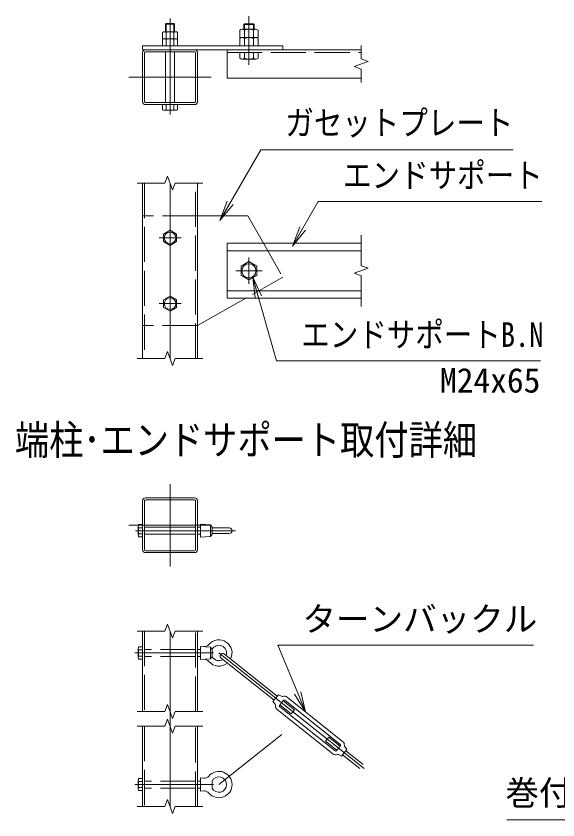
# Model space of a CAD drawing. Units: millimetres at full size; details may follow other scales. Extents: x -14699 to 14701, y -10394 to 10396.
# Drawn here: x 6018 to 9728, y -4527 to 971 of the extents above; entities that cross this region are included whole.
import ezdxf
from ezdxf.enums import TextEntityAlignment as Align

# ---------------------------------------------------------------- set-up
doc = ezdxf.new("R2010")
doc.units = ezdxf.units.MM
doc.header["$LTSCALE"] = 40
doc.linetypes.add('DASHED', pattern=[7.5, 6, -1.5])
doc.linetypes.add('USER1', pattern=[50.8, 31.75, -6.35, 6.35, -6.35])
for name, color, linetype, lineweight in [('0-0_D-STR3', 3, 'Continuous', 13), ('0-1_D-STR1', 1, 'Continuous', 18), ('0-2_D-BMK', 2, 'USER1', 13), ('0-6_D-STR-DIM', 7, 'Continuous', 13), ('0-7_0', 7, 'Continuous', 18), ('0-9_D-STR-TXT', 7, 'Continuous', 13), ('0-A_D-TTL-TXT', 7, 'Continuous', 13)]:
    doc.layers.add(name, color=color, linetype=linetype, lineweight=lineweight)
doc.styles.add('ＭＳ ゴシック', font='')
doc.styles.get('ＭＳ ゴシック').set_extended_font_data('MS Gothic')

# ---------------------------------------------------------------- blocks, each defined once
blk = doc.blocks.new('_Open')
at = {"layer": '0-7_0'}
blk.add_line((-40, 6.67), (0, 0), dxfattribs=at)
blk.add_lwpolyline([(-40, -6.67), (0, 0), (-40, 0)], dxfattribs=at)

msp = doc.modelspace()

# ---------------------------------------------------------------- linework, layer by layer
at = {"layer": '0-0_D-STR3'}
for p, q in [((7042.54, 916.05), (7046.6, 920.11)), ((7042.54, 863.11), (7042.54, 916.05)), ((7042.54, 916.05), (7102.54, 916.05)), ((7046.6, 920.11), (7098.48, 920.11)), ((7046.6, 863.11), (7046.6, 920.11)), ((7098.48, 863.11), (7098.48, 920.11)), ((7102.54, 916.05), (7098.48, 920.11)), ((7102.54, 863.11), (7102.54, 916.05)), ((7565.46, 881.11), (7661.99, 881.11)), ((7576.54, 912.23), (7581.41, 917.11)), ((7576.54, 881.11), (7576.54, 912.23)), ((7576.54, 912.23), (7648.54, 912.23)), ((7581.41, 917.11), (7643.67, 917.11)), ((7581.41, 881.11), (7581.41, 917.11)), ((7643.67, 881.11), (7643.67, 917.11)), ((7643.67, 917.11), (7648.54, 912.23)), ((7648.54, 881.11), (7648.54, 912.23)), ((7020.64, 815.11), (7020.64, 858.91)), ((7032.85, 863.11), (7111.48, 863.11)), ((7046.59, 815.11), (7046.59, 858.91)), ((7098.49, 815.11), (7098.49, 858.91)), ((7124.44, 858.91), (7124.44, 815.11)), ((7550.14, 824.11), (7550.14, 875.11)), ((7581.34, 824.11), (7581.34, 875.11)), ((7643.74, 824.11), (7643.74, 875.11)), ((7674.94, 875.11), (7674.94, 824.11)), ((7020.64, 815.11), (7124.44, 815.11)), ((7020.64, 767.11), (7020.64, 810.91)), ((7032.85, 815.11), (7111.48, 815.11)), ((7046.59, 767.11), (7046.59, 810.91)), ((7098.49, 767.11), (7098.49, 810.91)), ((7124.44, 810.91), (7124.44, 767.11)), ((7550.14, 824.11), (7674.94, 824.11)), ((7550.14, 767.11), (7550.14, 818.11)), ((7565.46, 824.11), (7661.99, 824.11)), ((7581.34, 767.11), (7581.34, 818.11)), ((7643.74, 767.11), (7643.74, 818.11)), ((7674.94, 818.11), (7674.94, 767.11)), ((6885.04, 767.11), (7845.04, 767.11)), ((6885.04, 767.11), (6885.04, 740.11)), ((6885.04, 740.11), (7845.04, 740.11)), ((7020.64, 767.11), (7124.44, 767.11)), ((7042.54, 378.61), (7042.54, 726.61)), ((7102.54, 378.61), (7102.54, 726.61)), ((7550.14, 767.11), (7674.94, 767.11)), ((7550.14, 722.11), (7674.94, 722.11)), ((7550.14, 683.11), (7550.14, 722.11)), ((7581.34, 683.11), (7581.34, 722.11)), ((7643.74, 683.11), (7643.74, 722.11)), ((7674.94, 683.11), (7674.94, 722.11)), ((7845.04, 767.11), (7845.04, 740.11)), ((7565.46, 677.11), (7661.99, 677.11)), ((7020.64, 365.11), (7124.44, 365.11)), ((7020.64, 330.31), (7020.64, 365.11)), ((7046.59, 330.31), (7046.59, 365.11)), ((7098.49, 330.31), (7098.49, 365.11)), ((7124.44, 330.31), (7124.44, 365.11)), ((7032.85, 326.11), (7111.48, 326.11)), ((7605.04, -395.93), (7260.04, -395.93)), ((7605.04, -395.93), (7712.18, -583.43)), ((7592.43, -958.43), (7260.04, -1145.93)), ((6855.04, -2517.55), (6855.04, -2580.55)), ((6857.44, -2507.62), (6885.04, -2507.62)), ((6885.04, -2528.39), (6857.44, -2528.39)), ((6885.04, -2507.62), (6885.04, -2590.72)), ((6898.54, -2525.17), (7246.54, -2525.17)), ((7260.04, -2525.17), (7281.04, -2525.17)), ((7281.04, -2504.17), (7281.04, -2594.17)), ((7350.04, -2508.67), (7350.04, -2589.67)), ((7360.35, -2525.17), (7360.35, -2573.17)), ((6885.04, -2569.94), (6857.44, -2569.94)), ((6898.54, -2573.17), (7246.54, -2573.17)), ((7260.04, -2573.17), (7281.04, -2573.17)), ((7350.04, -2589.67), (7360.35, -2573.17)), ((7360.35, -2530.42), (7478.29, -2530.42)), ((7360.35, -2567.92), (7478.29, -2567.92)), ((6857.44, -2590.72), (6885.04, -2590.72)), ((7281.04, -2594.17), (7350.04, -2589.67)), ((6855.04, -3353.58), (6855.04, -3416.59)), ((6857.44, -3343.65), (6885.04, -3343.65)), ((6885.04, -3343.65), (6885.04, -3426.75)), ((7281.04, -3340.2), (7281.04, -3430.2)), ((7350.04, -3344.7), (7350.04, -3425.7)), ((6885.04, -3364.43), (6857.44, -3364.43)), ((6885.04, -3405.98), (6857.44, -3405.98)), ((7260.04, -3361.2), (7281.04, -3361.2)), ((7360.35, -3361.2), (7360.35, -3409.2)), ((7445.24, -3392.6), (7806.76, -3680.25)), ((6857.44, -3426.75), (6885.04, -3426.75)), ((7260.04, -3409.2), (7281.04, -3409.2)), ((7281.04, -3430.2), (7350.04, -3425.7)), ((7350.04, -3425.7), (7360.35, -3409.2)), ((7422.83, -3420.77), (7784.34, -3708.42)), ((7776.87, -3717.81), (7814.23, -3670.86)), ((7814.23, -3670.86), (7835.67, -3681.5)), ((7776.87, -3717.81), (7792.06, -3736.3)), ((7821.45, -3743.69), (7849.47, -3708.48)), ((7846.67, -3712), (7924.14, -3773.64)), ((7857.9, -3707.52), (8238.2, -4010.12)), ((7873.78, -3687.57), (8254.08, -3990.17)), ((7806.53, -3772.08), (8186.83, -4074.68)), ((7822.41, -3752.12), (8202.71, -4054.72)), ((8136.48, -3988.6), (8158.89, -3960.43)), ((8136.48, -3988.6), (8213.94, -4050.24)), ((8158.89, -3960.43), (8236.36, -4022.07)), ((8211.14, -4053.76), (8239.16, -4018.55)), ((8276.27, -4053.83), (8394.95, -4148.26)), ((8246.38, -4091.39), (8224.95, -4080.74)), ((8253.85, -4082), (8372.54, -4176.43)), ((6855.04, -4253.58), (6855.04, -4316.59)), ((6857.44, -4243.65), (6885.04, -4243.65)), ((6885.04, -4264.43), (6857.44, -4264.43)), ((6885.04, -4243.65), (6885.04, -4326.75)), ((7260.04, -4261.2), (7281.04, -4261.2)), ((7281.04, -4240.2), (7281.04, -4330.2)), ((7281.04, -4240.2), (7303.68, -4241.68)), ((7360.35, -4261.2), (7360.35, -4309.2)), ((6885.04, -4305.98), (6857.44, -4305.98)), ((6857.44, -4326.75), (6885.04, -4326.75)), ((7260.04, -4309.2), (7281.04, -4309.2)), ((7281.04, -4330.2), (7303.68, -4328.72))]:
    msp.add_line(p, q, dxfattribs=at)
at = {"layer": '0-0_D-STR3', "linetype": 'DASHED'}
for p, q in [((7260.04, -395.93), (6885.04, -395.93)), ((7712.18, -583.43), (7845.04, -815.93)), ((7845.04, -815.93), (7592.43, -958.43)), ((7260.04, -1145.93), (6885.04, -1145.93)), ((7246.54, -3361.2), (6898.54, -3361.2)), ((7246.54, -3409.2), (6898.54, -3409.2)), ((7246.54, -4261.2), (6898.54, -4261.2)), ((7246.54, -4309.2), (6898.54, -4309.2))]:
    msp.add_line(p, q, dxfattribs=at)
at = {"layer": '0-0_D-STR3'}
for points in [[(7117.49, -519.98), (7072.54, -494.03), (7027.59, -519.98), (7027.59, -571.88), (7072.54, -597.83), (7117.49, -571.88)], [(7558.5, -802.13), (7612.54, -833.33), (7666.58, -802.13), (7666.58, -739.73), (7612.54, -708.53), (7558.5, -739.73)], [(7117.49, -969.98), (7072.54, -944.03), (7027.59, -969.98), (7027.59, -1021.88), (7072.54, -1047.83), (7117.49, -1021.88)]]:
    msp.add_lwpolyline(points, close=True, dxfattribs=at)
for points in [[(7281.04, -2504.17), (7350.04, -2508.67), (7360.35, -2525.17)], [(7281.04, -3340.2), (7350.04, -3344.7), (7360.35, -3361.2)], [(7824.25, -3740.17), (7901.72, -3801.81), (7924.14, -3773.64)], [(8246.38, -4091.39), (8283.74, -4044.44), (8268.55, -4025.94)]]:
    msp.add_lwpolyline(points, dxfattribs=at)
for centre, radius in [((7072.54, -545.93), 39.31), ((7612.54, -770.93), 48.27), ((7072.54, -995.93), 39.31)]:
    msp.add_circle(centre, radius, dxfattribs=at)
for centre, radius, start, end in [((7565.74, 857.83), 23.27, 47.91412, 132.08588), ((7612.54, 796.99), 84.12, 68.22895, 111.77105), ((7659.34, 858.41), 22.85, 46.94085, 133.05915), ((7033.61, 841.03), 22.09, 54.01973, 125.98027), ((7072.54, 780.84), 82.27, 71.61284, 108.38716), ((7111.46, 840.96), 22.14, 54.12648, 125.87352), ((7033.61, 793.03), 22.09, 54.01973, 125.98027), ((7072.54, 732.84), 82.27, 71.61284, 108.38716), ((7111.46, 792.96), 22.14, 54.12648, 125.87352), ((7565.74, 800.83), 23.27, 47.91412, 132.08588), ((7612.54, 739.99), 84.12, 68.22895, 111.77105), ((7659.34, 801.41), 22.85, 46.94085, 133.05915), ((7565.74, 700.38), 23.27, 227.91412, 312.08588), ((7612.54, 761.23), 84.12, 248.22895, 291.77105), ((7659.34, 699.8), 22.85, 226.94085, 313.05915), ((7033.61, 348.18), 22.09, 234.01973, 305.98027), ((7072.54, 408.37), 82.27, 251.61284, 288.38716), ((7111.46, 348.25), 22.14, 234.12648, 305.87352), ((6878.68, -2518), 23.64, 153.93467, 206.06533), ((6946.16, -2549.17), 91.12, 166.82041, 193.17959), ((6878.71, -2580.33), 23.67, 153.96929, 206.03071), ((7478.29, -2549.17), 18.75, 270, 90), ((7407.04, -3385.2), 90, 333.02839, 139.66701), ((6878.68, -3354.04), 23.64, 153.93467, 206.06533), ((7306.42, -3299.77), 42, 266.2686, 319.66701), ((7407.04, -3385.2), 52.5, 341.54247, 152.79711), ((6946.16, -3385.2), 91.12, 166.82041, 193.17959), ((6878.71, -3416.36), 23.67, 153.96929, 206.03071), ((7434.04, -3406.68), 18, 51.49143, 231.49143), ((7306.42, -3470.64), 42, 40.33299, 93.7314), ((7407.04, -3385.2), 90, 220.33299, 309.95447), ((7407.04, -3385.2), 52.5, 207.20289, 301.44039), ((7841, -3670.75), 12, 243.59068, 287.61032), ((7854.16, -3712.22), 31.5, 51.49143, 107.61032), ((7782.79, -3743.92), 12, 355.37255, 39.39218), ((7854.16, -3712.22), 6, 51.49143, 141.49143), ((7826.15, -3747.43), 31.5, 175.37255, 231.49143), ((7826.15, -3747.43), 6, 141.49143, 231.49143), ((8234.47, -4014.81), 6, 321.49143, 51.49143), ((8234.47, -4014.81), 31.5, 355.37255, 51.49143), ((8206.45, -4050.03), 6, 231.49143, 321.49143), ((8277.82, -4018.32), 12, 175.37255, 219.39218), ((8206.45, -4050.03), 31.5, 231.49143, 287.61032), ((8219.61, -4091.49), 12, 63.59068, 107.61032), ((7306.42, -4199.77), 42, 266.2686, 319.66701), ((7407.04, -4285.2), 90, 220.33299, 139.66701), ((7407.04, -4285.2), 52.5, 207.20289, 152.79711), ((6878.68, -4254.04), 23.64, 153.93467, 206.06533), ((6946.16, -4285.2), 91.12, 166.82041, 193.17959), ((6878.71, -4316.36), 23.67, 153.96929, 206.03071), ((7306.42, -4370.64), 42, 40.33299, 93.7314)]:
    msp.add_arc(centre, radius, start, end, dxfattribs=at)
at = {"layer": '0-1_D-STR1'}
for p, q in [((6885.04, 720.91), (6885.04, 384.31)), ((6898.54, 720.91), (6898.54, 384.31)), ((7240.84, 740.11), (6904.24, 740.11)), ((7240.84, 726.61), (6904.24, 726.61)), ((7246.54, 384.31), (7246.54, 720.91)), ((7260.04, 384.31), (7260.04, 720.91)), ((7462.54, 740.11), (7462.54, 545.11)), ((7462.54, 740.11), (8381.39, 740.11)), ((7462.54, 545.11), (8381.39, 545.11)), ((6904.24, 378.61), (7240.84, 378.61)), ((6904.24, 365.11), (7240.84, 365.11)), ((6885.04, -170.93), (6885.04, -1370.93)), ((7260.04, -1370.93), (7260.04, -170.93)), ((8381.39, -583.43), (7462.54, -583.43)), ((8381.39, -634.43), (7462.54, -634.43)), ((7462.54, -907.43), (8381.39, -907.43)), ((6885.04, -2343.37), (6885.04, -2679.97)), ((6898.54, -2343.37), (6898.54, -2679.97)), ((7240.84, -2324.17), (6904.24, -2324.17)), ((7240.84, -2337.67), (6904.24, -2337.67)), ((7246.54, -2679.97), (7246.54, -2343.37)), ((7260.04, -2679.97), (7260.04, -2343.37)), ((6904.24, -2685.67), (7240.84, -2685.67)), ((6904.24, -2699.17), (7240.84, -2699.17)), ((6885.04, -3235.2), (6885.04, -3785.2)), ((7260.04, -3785.2), (7260.04, -3235.2)), ((6885.04, -3885.2), (6885.04, -4435.2)), ((7260.04, -4435.2), (7260.04, -3885.2))]:
    msp.add_line(p, q, dxfattribs=at)
at = {"layer": '0-1_D-STR1', "linetype": 'DASHED'}
for p, q in [((7462.54, 722.11), (8381.39, 722.11)), ((6898.54, -170.93), (6898.54, -1370.93)), ((7246.54, -1370.93), (7246.54, -170.93)), ((6898.54, -3235.2), (6898.54, -3785.2)), ((7246.54, -3785.2), (7246.54, -3235.2)), ((6898.54, -3885.2), (6898.54, -4435.2)), ((7246.54, -4435.2), (7246.54, -3885.2))]:
    msp.add_line(p, q, dxfattribs=at)
at = {"layer": '0-1_D-STR1'}
msp.add_lwpolyline([(7462.54, -583.43), (7462.54, -958.43), (8381.39, -958.43)], dxfattribs=at)
for centre, radius, start, end in [((6904.24, 720.91), 19.2, 90, 180), ((6904.24, 720.91), 5.7, 90, 180), ((7240.84, 720.91), 19.2, 0, 90), ((7240.84, 720.91), 5.7, 0, 90), ((6904.24, 384.31), 19.2, 180, 270), ((6904.24, 384.31), 5.7, 180, 270), ((7240.84, 384.31), 19.2, 270, 0), ((7240.84, 384.31), 5.7, 270, 0), ((6904.24, -2343.37), 19.2, 90, 180), ((6904.24, -2343.37), 5.7, 90, 180), ((7240.84, -2343.37), 19.2, 0, 90), ((7240.84, -2343.37), 5.7, 0, 90), ((6904.24, -2679.97), 19.2, 180, 270), ((6904.24, -2679.97), 5.7, 180, 270), ((7240.84, -2679.97), 19.2, 270, 0), ((7240.84, -2679.97), 5.7, 270, 0)]:
    msp.add_arc(centre, radius, start, end, dxfattribs=at)
at = {"layer": '0-2_D-BMK'}
for p, q in [((7072.54, 296.94), (7072.54, 953.43)), ((7612.54, 637.74), (7612.54, 970.74)), ((6791.29, 552.61), (7353.79, 552.61)), ((7072.54, -1370.93), (7072.54, -170.93)), ((7147.54, -545.93), (6997.54, -545.93)), ((7612.54, -680.93), (7612.54, -860.93)), ((7522.54, -770.93), (7702.54, -770.93)), ((7147.54, -995.93), (6997.54, -995.93)), ((7072.54, -2792.92), (7072.54, -2230.42)), ((6791.29, -2511.67), (7353.79, -2511.67)), ((6835.42, -2549.17), (7521.4, -2549.17)), ((7072.54, -4435.2), (7072.54, -3235.2)), ((6830.7, -3385.2), (7369.23, -3385.2)), ((7407.04, -3385.2), (8538.94, -4285.83)), ((7407.04, -4285.2), (7837.42, -3942.75)), ((6830.7, -4285.2), (7369.23, -4285.2))]:
    msp.add_line(p, q, dxfattribs=at)
at = {"layer": '0-6_D-STR-DIM'}
for p, q in [((8381.39, 769.36), (8381.39, 677.23)), ((8428.96, 659.92), (8333.82, 625.29)), ((8381.39, 677.23), (8428.96, 659.92)), ((8333.82, 625.29), (8381.39, 607.97)), ((8381.39, 607.97), (8381.39, 515.86)), ((7055.22, -123.36), (7037.91, -170.93)), ((7089.85, -218.5), (7055.22, -123.36)), ((6847.54, -170.93), (7037.91, -170.93)), ((7107.17, -170.93), (7089.85, -218.5)), ((7107.17, -170.93), (7297.54, -170.93)), ((8381.39, -527.18), (8381.39, -736.3)), ((8428.96, -753.61), (8333.82, -788.24)), ((8381.39, -736.3), (8428.96, -753.61)), ((8333.82, -788.24), (8381.39, -805.56)), ((8381.39, -805.56), (8381.39, -1014.68)), ((6847.54, -1370.93), (7037.91, -1370.93)), ((7055.22, -1323.36), (7037.91, -1370.93)), ((7089.85, -1418.5), (7055.22, -1323.36)), ((7107.17, -1370.93), (7089.85, -1418.5)), ((7107.17, -1370.93), (7297.54, -1370.93)), ((7055.22, -3187.63), (7037.91, -3235.2)), ((7089.85, -3282.77), (7055.22, -3187.63)), ((6847.54, -3235.2), (7037.91, -3235.2)), ((7107.17, -3235.2), (7089.85, -3282.77)), ((7107.17, -3235.2), (7297.54, -3235.2)), ((7055.22, -3737.63), (7037.91, -3785.2)), ((7089.85, -3832.77), (7055.22, -3737.63)), ((6847.54, -3785.2), (7037.91, -3785.2)), ((7107.17, -3785.2), (7089.85, -3832.77)), ((7107.17, -3785.2), (7297.54, -3785.2)), ((7055.22, -3837.63), (7037.91, -3885.2)), ((6847.54, -3885.2), (7037.91, -3885.2)), ((7107.17, -3885.2), (7297.54, -3885.2)), ((7055.22, -4387.63), (7037.91, -4435.2)), ((7089.85, -4482.77), (7055.22, -4387.63)), ((6847.54, -4435.2), (7037.91, -4435.2)), ((7107.17, -4435.2), (7089.85, -4482.77)), ((7107.17, -4435.2), (7297.54, -4435.2))]:
    msp.add_line(p, q, dxfattribs=at)
msp.add_lwpolyline([(7107.17, -3885.2), (7089.85, -3932.77), (7055.22, -3837.63)], dxfattribs=at)
at = {"layer": '0-9_D-STR-TXT'}
for points in [[(9420.63, 57.02), (7694.05, 57.02), (7415.49, -425.46)], [(9617.09, -297.88), (8086.83, -297.88), (7911.32, -601.86)], [(9608.3, -1387.48), (7800.88, -1387.48), (7639.19, -816.42)], [(9561.5, -3330.93), (7810.93, -3330.93), (7999.83, -3786.63)], [(9377.84, -4527.07), (10923.21, -4527.07), (10812.87, -3965.1)]]:
    msp.add_lwpolyline(points, dxfattribs=at)

# ---------------------------------------------------------------- block references
at = {"layer": '0-9_D-STR-TXT', "xscale": 3.5, "yscale": 3.5}
for p, rotation in [((7414.49, -427.2), 240), ((7910.32, -603.59), 240), ((7638.64, -814.5), 105.80906), ((8000.6, -3788.48), 292.51591)]:
    msp.add_blockref('_Open', p, dxfattribs=dict(at, rotation=rotation))

# ---------------------------------------------------------------- texts
at = {"layer": '0-9_D-STR-TXT', "style": 'ＭＳ ゴシック', "width": 0.85}
for s, p in [('ガセットプレート', (7861.62, 105.96)), ('エンドサポート', (8257.06, -252.5)), ('エンドサポートB.N', (7971.12, -1342.09))]:
    msp.add_text(s, height=168.3, dxfattribs=at).set_placement(p, align=Align.BOTTOM_LEFT)
at = {"layer": '0-9_D-STR-TXT', "style": 'ＭＳ ゴシック'}
for s, p in [('M24x65', (8920.64, -1654.9)), ('ターンバックル', (7979.39, -3287.33)), ('巻付グリップ', (9368.07, -4476.36))]:
    msp.add_text(s, height=168.3, dxfattribs=at).set_placement(p, align=Align.BOTTOM_LEFT)
at = {"layer": '0-A_D-TTL-TXT', "style": 'ＭＳ ゴシック', "width": 0.85}
msp.add_text('端柱･エンドサポート取付詳細', height=202.1, dxfattribs=at).set_placement((6010.7, -2089.71), align=Align.BOTTOM_LEFT)

doc.saveas('drawing.dxf')
